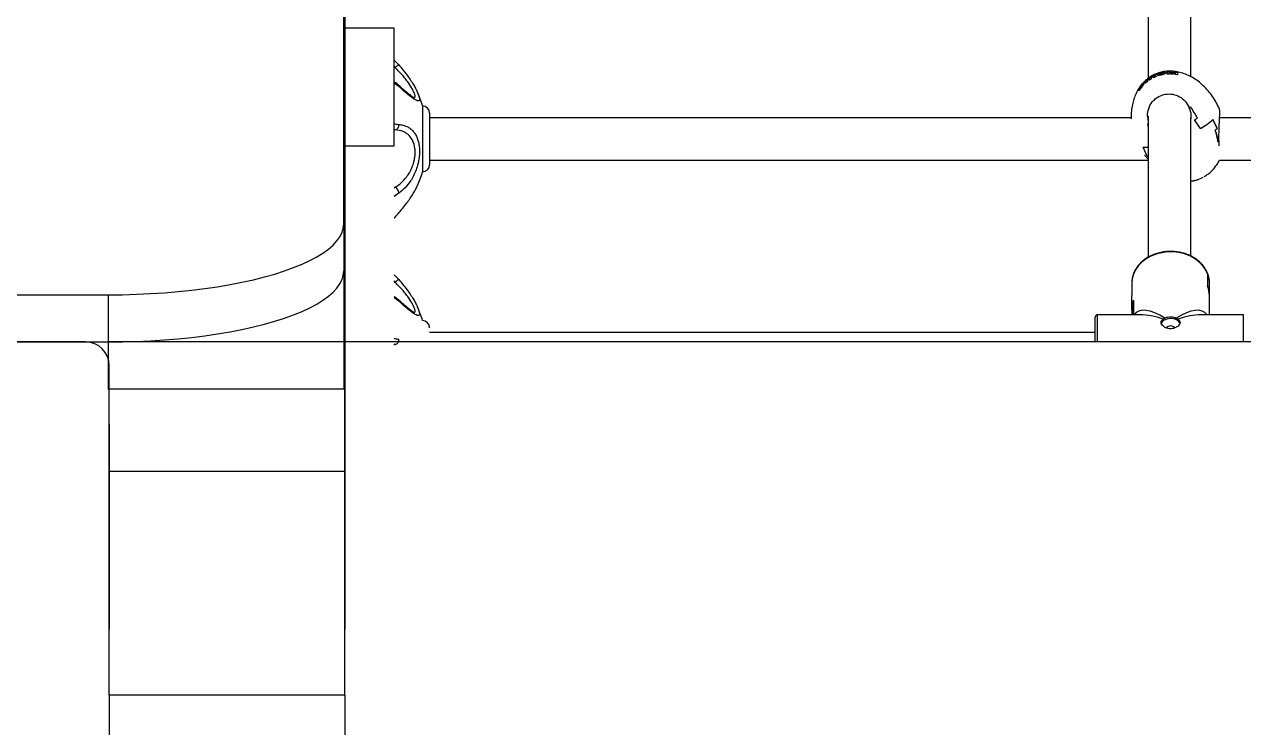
# Model space of a CAD drawing. Header units: millimetres. Extents: x -3041 to 2447, y -2670 to 2376.
# Drawn here: x 11 to 529, y 158 to 457 of the extents above; entities that cross this region are included whole.
import ezdxf

# ---------------------------------------------------------------- set-up
doc = ezdxf.new("R2010")
doc.units = ezdxf.units.MM
doc.layers.add('DIKOM_ОБЪЕКТ', color=7, linetype='Continuous')

msp = doc.modelspace()

# ---------------------------------------------------------------- linework, layer by layer
at = {"layer": 'DIKOM_ОБЪЕКТ'}
for p, q in [((147.04, 372.1), (147.04, 823.16)), ((147.5, 768.16), (147.5, 317.1)), ((147.5, 768.16), (147.5, 317.1)), ((147.5, 172), (147.5, 647.33)), ((147.5, 172), (147.5, 647.33)), ((147.5, 172), (147.5, 647.33)), ((488.5, 509.09), (488.5, 433.94)), ((506.5, 434.63), (506.5, 508.28)), ((168.5, 455.29), (147.5, 455.29)), ((168.5, 405.29), (168.5, 455.29)), ((170.42, 439.66), (170.14, 439.98)), ((168.93, 438.49), (168.5, 439.04)), ((168.5, 438.49), (168.93, 438.49)), ((170.43, 439.65), (170.43, 439.67)), ((489.79, 434.45), (490.59, 435.09)), ((490.63, 435), (489.82, 434.36)), ((490.63, 435), (490.59, 435.09)), ((490.88, 434.97), (490.91, 434.88)), ((490.89, 435.26), (491.85, 435.67)), ((490.93, 435.17), (490.89, 435.26)), ((490.94, 434.86), (490.9, 434.95)), ((491.89, 435.67), (490.94, 435.05)), ((491.88, 434.69), (491.03, 434.33)), ((491.86, 435.65), (491.85, 435.67)), ((491.98, 434.76), (491.96, 434.79)), ((492.38, 435.55), (492.32, 435.32)), ((492.38, 435.55), (492.34, 435.64)), ((493.33, 436.06), (493.29, 436.15)), ((493.29, 435.68), (493.33, 435.59)), ((493.3, 435.66), (493.31, 435.87)), ((493.43, 435.58), (493.3, 435.66)), ((493.34, 435.57), (493.3, 435.66)), ((493.34, 435.57), (493.47, 435.49)), ((493.47, 435.49), (493.43, 435.58)), ((494.09, 435.54), (494.05, 435.63)), ((494.7, 435.98), (494.58, 435.84)), ((494.62, 435.75), (494.58, 435.84)), ((494.62, 435.75), (494.73, 435.89)), ((494.71, 436.16), (494.7, 435.98)), ((494.73, 435.89), (494.7, 435.98)), ((494.75, 436.09), (494.71, 436.18)), ((494.75, 436.07), (494.71, 436.16)), ((494.76, 436.39), (494.72, 436.48)), ((494.73, 435.89), (494.75, 436.07)), ((494.75, 436.07), (494.74, 436.08)), ((496.46, 435.78), (496.47, 436.67)), ((496.47, 435.77), (496.46, 435.78)), ((496.51, 436.58), (496.47, 436.67)), ((496.51, 436.58), (496.5, 435.69)), ((497.2, 435.74), (496.68, 435.72)), ((496.69, 436.72), (497.8, 436.74)), ((496.73, 436.62), (496.69, 436.72)), ((497.84, 436.64), (496.73, 436.62)), ((497.39, 436.53), (497.4, 435.82)), ((498.1, 435.81), (497.44, 436.53)), ((497.84, 436.64), (497.8, 436.74)), ((498.06, 436.7), (498.52, 436.26)), ((498.1, 436.6), (498.06, 436.7)), ((498.56, 436.16), (498.1, 436.6)), ((498.83, 435.7), (498.38, 435.72)), ((498.56, 436.16), (498.52, 436.26)), ((498.63, 436.25), (499.18, 436.63)), ((498.67, 436.15), (498.63, 436.25)), ((499.22, 436.53), (498.67, 436.15)), ((499.76, 436.39), (499.1, 435.75)), ((499.22, 436.53), (499.18, 436.63)), ((499.47, 436.64), (500.65, 436.47)), ((499.51, 436.54), (499.47, 436.64)), ((500.7, 436.36), (499.51, 436.54)), ((499.83, 435.67), (499.81, 436.38)), ((499.86, 436.28), (499.81, 436.38)), ((499.86, 436.28), (499.87, 435.57)), ((500.63, 435.47), (500.07, 435.56)), ((500.7, 436.36), (500.65, 436.47)), ((500.87, 436.39), (500.86, 435.51)), ((170.43, 430.46), (168.5, 431.86)), ((484.48, 428.69), (484.5, 429.58)), ((484.55, 429.47), (484.5, 429.58)), ((484.51, 429.59), (484.57, 429.7)), ((484.55, 429.48), (484.51, 429.59)), ((484.62, 429.59), (484.55, 429.48)), ((484.57, 429.7), (484.65, 429.81)), ((484.62, 429.59), (484.57, 429.7)), ((484.69, 429.71), (484.62, 429.59)), ((484.65, 429.81), (484.71, 429.9)), ((484.69, 429.71), (484.65, 429.81)), ((485.59, 430.11), (484.69, 428.9)), ((484.75, 429.79), (484.69, 429.71)), ((484.71, 429.9), (485.61, 431.11)), ((484.75, 429.79), (484.71, 429.9)), ((485.2, 430.39), (484.75, 429.79)), ((485.19, 430.01), (485.2, 430.44)), ((485.19, 430.01), (485.24, 429.9)), ((485.24, 429.91), (485.19, 430.01)), ((485.63, 430.49), (485.37, 430.16)), ((485.41, 430.06), (485.37, 430.16)), ((485.38, 430.71), (485.5, 430.86)), ((485.41, 430.06), (485.67, 430.39)), ((485.69, 430.23), (485.59, 430.11)), ((485.61, 431.11), (486.1, 431.67)), ((485.65, 431), (485.61, 431.11)), ((485.67, 430.39), (485.63, 430.49)), ((486.06, 430.69), (485.69, 430.23)), ((485.78, 431.17), (485.85, 431.22)), ((485.87, 430.7), (485.83, 430.8)), ((486.15, 431.57), (485.84, 431.22)), ((485.95, 430.86), (485.9, 430.96)), ((485.97, 431.12), (485.93, 431.21)), ((486.1, 431.67), (486.21, 431.78)), ((486.15, 431.57), (486.1, 431.67)), ((486.25, 431.68), (486.15, 431.57)), ((486.21, 431.78), (486.57, 432.08)), ((486.25, 431.68), (486.21, 431.78)), ((486.61, 431.98), (486.25, 431.68)), ((486.57, 432.08), (486.7, 432.12)), ((486.61, 431.98), (486.57, 432.08)), ((486.74, 432.03), (486.61, 431.98)), ((486.75, 431.91), (486.66, 431.64)), ((486.71, 432.05), (486.75, 431.91)), ((487.25, 431.93), (487.27, 432.81)), ((487.26, 431.91), (487.25, 431.93)), ((487.31, 432.72), (487.27, 432.81)), ((487.31, 432.72), (487.3, 431.83)), ((487.97, 432.44), (487.42, 431.99)), ((487.43, 432.99), (487.98, 433.44)), ((487.47, 432.89), (487.43, 432.99)), ((488.02, 433.35), (487.47, 432.89)), ((488.02, 433.35), (487.98, 433.44)), ((488.13, 433.53), (488.12, 432.65)), ((488.77, 433.12), (488.78, 434.01)), ((488.78, 433.11), (488.77, 433.12)), ((488.82, 433.92), (488.78, 434.01)), ((489.53, 433.53), (488.94, 433.16)), ((488.96, 434.16), (489.54, 434.53)), ((489, 434.07), (488.96, 434.16)), ((489.58, 434.44), (489, 434.07)), ((489.58, 434.44), (489.54, 434.53)), ((489.7, 434.6), (489.67, 434.4)), ((489.67, 434.39), (489.71, 434.3)), ((489.68, 433.88), (489.69, 433.71)), ((489.82, 434.36), (489.79, 434.45)), ((490.04, 434.3), (489.79, 434.06)), ((490.76, 434.27), (490.24, 434.4)), ((484.49, 428.68), (484.48, 428.69)), ((484.55, 429.47), (484.53, 428.71)), ((484.64, 428.83), (484.55, 428.72)), ((484.69, 428.9), (484.64, 428.83)), ((180.5, 422.21), (180.5, 394.21)), ((183.5, 419.21), (183.5, 397.21)), ((481.27, 417.21), (183.5, 417.21)), ((488.11, 414.59), (488.5, 412.84)), ((488.11, 414.59), (488.5, 412.84)), ((488.5, 417.93), (488.5, 358)), ((506.5, 358.47), (506.5, 417.13)), ((510.6, 412.61), (508.19, 416.29)), ((510.6, 412.61), (508.19, 416.29)), ((517.71, 412.68), (515.91, 416.4)), ((515.91, 416.4), (517.71, 412.68)), ((811.5, 417.21), (518.77, 417.21)), ((168.93, 412.08), (168.5, 412.17)), ((168.5, 412.08), (168.93, 412.08)), ((147.5, 405.29), (147.5, 199.88)), ((147.5, 405.29), (147.5, 199.88)), ((147.5, 405.29), (168.5, 405.29)), ((147.5, 405.29), (147.5, 199.88)), ((487.99, 400.93), (486.35, 404.71)), ((487.99, 400.93), (486.35, 404.71)), ((183.5, 399.21), (488.5, 399.21)), ((486.93, 401.33), (488.5, 399.62)), ((518.72, 399.21), (811.5, 399.21)), ((168.5, 387.67), (168.93, 387.67)), ((168.5, 387.29), (168.93, 387.67)), ((170.43, 385.16), (168.5, 383.7)), ((147.04, 372.1), (147.04, 352.07)), ((147.04, 352.07), (147.04, 322)), ((168.93, 347.34), (168.5, 347.89)), ((168.5, 347.34), (168.93, 347.34)), ((170.42, 348.51), (170.14, 348.83)), ((170.43, 348.5), (170.43, 348.52)), ((481.47, 346.95), (481.47, 341.68)), ((513.69, 350.98), (513.69, 345.65)), ((513.72, 345.63), (513.72, 350.9)), ((514.47, 341.68), (514.47, 346.95)), ((-652.96, 342.03), (47.04, 342.03)), ((47.04, 342.03), (47.04, 322)), ((481.47, 335.7), (481.47, 341.68)), ((481.47, 335.56), (481.47, 341.62)), ((513.72, 345.63), (513.7, 345.63)), ((514.47, 335.7), (514.47, 341.68)), ((514.47, 341.68), (514.47, 341.68)), ((514.47, 335.56), (514.47, 341.62)), ((170.43, 339.3), (168.5, 340.7)), ((482.16, 339.38), (482.16, 333.76)), ((482.24, 339.38), (482.16, 339.38)), ((482.24, 333.81), (482.24, 339.73)), ((465.97, 322), (465.97, 332.56)), ((485.24, 333.56), (466.97, 333.56)), ((466.97, 322), (466.97, 333.56)), ((481.47, 335.7), (481.47, 335.7)), ((481.47, 335.56), (481.47, 333.56)), ((482.09, 333.56), (482.16, 333.76)), ((482.24, 333.81), (482.14, 333.56)), ((482.22, 333.76), (482.16, 333.76)), ((484.47, 333.76), (484.47, 333.56)), ((495.53, 332.09), (494.79, 331.65)), ((501.14, 331.65), (500.4, 332.09)), ((528.97, 333.56), (510.69, 333.56)), ((514.47, 333.56), (514.47, 335.56)), ((528.97, 322), (528.97, 333.56)), ((465.97, 326.06), (183.5, 326.06)), ((-652.96, 322), (47.04, 322)), ((37.5, 322), (-642.5, 322)), ((147.04, 322), (47.04, 322)), ((47.04, 322), (47.04, 301.97)), ((147.04, 322), (147.04, 301.97)), ((837.5, 322), (147.5, 322)), ((168.93, 320.93), (168.5, 321.02)), ((168.5, 320.93), (168.93, 320.93)), ((147.5, 317.1), (147.5, 297.07)), ((147.5, 317.1), (147.5, 297.07)), ((47.5, 287.03), (47.5, 312)), ((147.04, 301.97), (47.04, 301.97)), ((47.5, 287.03), (47.5, 199.88)), ((47.5, 172), (47.5, 287.03)), ((47.5, 287.03), (47.5, 267)), ((47.5, 287.03), (47.5, 199.88)), ((47.5, 172), (47.5, 287.03)), ((47.5, 287.03), (47.5, 267)), ((147.5, 267), (47.5, 267)), ((147.5, 267), (47.5, 267)), ((147.5, 267), (47.5, 267)), ((47.5, 172), (47.5, 32)), ((147.5, 172), (47.5, 172)), ((47.5, 172), (47.5, -303.33)), ((147.5, 172), (47.5, 172)), ((147.5, 172), (47.5, 172)), ((147.5, 172), (147.5, 27.94)), ((147.5, 172), (147.5, -303.33))]:
    msp.add_line(p, q, dxfattribs=at)
at = {"layer": 'DIKOM_ОБЪЕКТ', "flags": 128}
for points in [[(47.04, 342.03), (53.08, 342.08), (59.1, 342.25), (65.07, 342.52), (70.98, 342.9), (76.79, 343.39), (82.5, 343.98), (88.09, 344.68), (93.52, 345.47), (98.78, 346.36), (103.85, 347.35), (108.72, 348.43), (113.36, 349.59), (117.75, 350.84), (121.9, 352.16), (125.76, 353.55), (129.34, 355.02), (132.62, 356.54), (135.59, 358.12), (138.23, 359.76), (140.55, 361.44), (142.52, 363.15), (144.14, 364.9), (145.41, 366.68), (146.31, 368.47), (146.86, 370.28), (147.04, 372.1)], [(513.69, 350.98), (512.77, 352.82), (511.52, 354.53), (509.97, 356.07), (508.16, 357.41), (506.11, 358.51), (503.89, 359.36), (501.53, 359.93), (499.1, 360.22), (496.63, 360.21), (494.2, 359.9), (491.86, 359.3), (489.64, 358.43), (487.62, 357.31), (485.82, 355.95), (484.29, 354.4), (483.07, 352.67), (482.18, 350.82), (481.64, 348.89), (481.47, 346.95)], [(47.04, 322), (53.08, 322.05), (59.1, 322.22), (65.07, 322.49), (70.98, 322.87), (76.79, 323.36), (82.5, 323.95), (88.09, 324.65), (93.52, 325.44), (98.78, 326.34), (103.85, 327.32), (108.72, 328.4), (113.36, 329.56), (117.75, 330.81), (121.9, 332.13), (125.76, 333.53), (129.34, 334.99), (132.62, 336.51), (135.59, 338.1), (138.23, 339.73), (140.55, 341.41), (142.52, 343.12), (144.14, 344.87), (145.41, 346.65), (146.31, 348.45), (146.86, 350.25), (147.04, 352.07)], [(501.92, 329.91), (501.79, 330.25), (501.27, 330.89), (500.46, 331.4), (499.43, 331.76), (498.26, 331.91), (497.08, 331.86), (495.97, 331.6), (495.03, 331.16), (494.36, 330.58), (494.01, 329.9), (494, 329.87)]]:
    msp.add_lwpolyline(points, dxfattribs=at)
at = {"layer": 'DIKOM_ОБЪЕКТ'}
for centre, radius, start, end in [((174.62, 432.8), 8.05, 121.3829, 135.0111), ((169.78, 430.58), 0.655, 349.2409, 43.9097), ((134.26, 408.21), 48.32, 16.8432, 24.1833), ((180.5, 419.21), 3, 0, 90), ((481.77, 461.89), 47.05, 300.7789, 301.7172), ((168.48, 414.01), 1.98, 283.2492, 9.4323), ((482.94, 444.54), 30.39, 279.7799, 280.5331), ((482.83, 459.79), 50.35, 300.235, 301.9231), ((492.67, 443.36), 35.6, 300.2513, 310.7688), ((503.39, 428.05), 21.01, 309.955, 312.9692), ((487.52, 417.89), 13.23, 264.921, 274.2474), ((505.23, 422.14), 19.86, 310.3057, 311.9844), ((489.16, 409.11), 8.26, 261.9027, 265.4435), ((134.26, 408.21), 48.32, 335.8277, 343.1568), ((180.5, 397.21), 3, 270, 0), ((504.64, 405.46), 15.3, 289.1037, 297.7129), ((167.48, 385.1), 2.95, 1.16, 60.5084), ((174.62, 341.65), 8.05, 121.3769, 135.0114), ((503.53, 346.93), 10.94, 0.086, 21.2633), ((503.5, 341.6), 10.96, 0.109, 21.6844), ((503.51, 341.66), 10.95, 0.1047, 21.2452), ((169.78, 339.42), 0.656, 349.2497, 43.8944), ((134.26, 317.06), 48.32, 16.8432, 24.1833), ((492.43, 335.68), 10.96, 158.3164, 179.8908), ((492.4, 335.54), 10.94, 159.4126, 179.9061), ((466.97, 332.56), 1, 90, 180), ((180.5, 328.06), 3, 0, 90), ((497.97, 326.44), 2.36, 40.2867, 140.2356), ((37.5, 312), 10, 0, 90), ((168.48, 322.86), 1.98, 283.2462, 9.4354)]:
    msp.add_arc(centre, radius, start, end, dxfattribs=at)
for major_axis, ratio, start_param, end_param in [((-14.78, 17.31), 0.423512, 5.320909, 6.395372), ((14.78, 17.31), 0.423512, 6.170999, 7.245462), ((20.54, -13.25), 0.478371, 2.01828, 2.503567), ((20.54, 13.25), 0.478371, 0.638026, 1.123313)]:
    msp.add_ellipse((497.97, 317.06), major_axis=major_axis, ratio=ratio, start_param=start_param, end_param=end_param, dxfattribs=at)
for points, knots in [([(170.14, 439.98), (169.97, 440.17), (169.45, 440.77), (168.88, 441.31), (168.5, 441.68)], [0, 0, 0, 0, 0.319291, 1, 1, 1, 1]), ([(176.73, 425.79), (176.85, 425.76), (177.06, 425.7), (177.24, 425.89), (177.39, 426.22), (177.25, 427.15), (176.5, 428.89), (175.1, 431.17), (173.58, 433.24), (171.71, 435.59), (170.05, 437.32), (168.93, 438.49)], [0, 0, 0, 0, 0.046135, 0.0852, 0.170248, 0.258504, 0.419547, 0.590438, 0.688624, 0.788783, 1, 1, 1, 1]), ([(170.43, 439.65), (171.02, 438.96), (172.21, 437.57), (173.82, 435.46), (175.28, 433.39), (176.49, 431.48), (177.49, 429.74), (178.25, 428.24), (178.78, 426.95), (179.06, 426.15), (179.1, 425.87), (179.1, 425.85)], [0, 0, 0, 0, 0.136986, 0.27585, 0.406161, 0.538944, 0.65346, 0.770441, 0.879797, 0.991986, 1, 1, 1, 1]), ([(518.88, 420.31), (518.82, 420.48), (518.41, 421.62), (517.38, 423.62), (515.79, 426.26), (513.94, 428.68), (511.89, 430.83), (509.69, 432.7), (507.38, 434.24), (504.99, 435.45), (502.55, 436.33), (500.19, 436.84), (497.94, 437.02), (496.04, 436.92), (494.41, 436.66), (492.97, 436.28), (491.32, 435.67), (489.88, 434.91), (488.49, 433.98), (487.29, 432.98), (486.3, 432.03), (485.82, 431.39), (485.73, 431.27)], [0, 0, 0, 0, 0.012577, 0.086289, 0.159685, 0.231953, 0.302504, 0.370875, 0.436767, 0.50008, 0.56095, 0.619848, 0.67109, 0.720224, 0.754873, 0.787612, 0.825443, 0.878992, 0.90281, 0.94387, 0.989355, 1, 1, 1, 1]), ([(490.59, 435.09), (490.63, 435.11), (490.7, 435.16), (490.81, 435.22), (490.88, 435.25), (490.89, 435.26)], [0, 0, 0, 0, 0.427529, 0.855262, 1, 1, 1, 1]), ([(490.93, 435.17), (490.88, 435.15), (490.79, 435.1), (490.69, 435.04), (490.64, 435.01), (490.63, 435)], [0, 0, 0, 0, 0.428286, 0.85653, 1, 1, 1, 1]), ([(490.94, 435.05), (490.92, 435.04), (490.89, 435.01), (490.87, 434.98), (490.88, 434.96), (490.9, 434.95), (490.9, 434.95)], [0, 0, 0, 0, 0.273415, 0.546769, 0.820517, 1, 1, 1, 1]), ([(490.9, 434.95), (491.07, 434.94), (491.41, 434.93), (491.78, 434.84), (491.96, 434.79)], [0, 0, 0, 0, 0.498632, 1, 1, 1, 1]), ([(490.94, 434.86), (490.93, 434.87), (490.92, 434.87), (490.92, 434.88), (490.92, 434.88)], [0, 0, 0, 0, 0.87137, 1, 1, 1, 1]), ([(491.93, 434.72), (491.77, 434.76), (491.43, 434.84), (491.11, 434.86), (490.94, 434.86)], [0, 0, 0, 0, 0.46318, 1, 1, 1, 1]), ([(491.85, 435.67), (491.85, 435.68), (491.87, 435.68), (491.89, 435.69), (491.91, 435.69), (491.92, 435.69), (491.92, 435.69), (491.91, 435.68), (491.9, 435.67), (491.89, 435.67)], [0, 0, 0, 0, 0.147027, 0.294151, 0.441505, 0.590152, 0.739567, 0.889781, 1, 1, 1, 1]), ([(491.96, 434.79), (491.97, 434.79), (491.98, 434.78), (491.98, 434.77), (491.97, 434.75), (491.94, 434.72), (491.91, 434.71), (491.89, 434.7), (491.88, 434.69)], [0, 0, 0, 0, 0.173568, 0.347677, 0.521364, 0.694396, 0.867289, 1, 1, 1, 1]), ([(492.33, 435.26), (492.29, 435.35), (492.23, 435.47), (492.32, 435.61), (492.34, 435.64)], [0, 0, 0, 0, 0.776324, 1, 1, 1, 1]), ([(493.17, 435.16), (493.04, 435.15), (492.77, 435.12), (492.47, 435.16), (492.37, 435.22), (492.33, 435.26)], [0, 0, 0, 0, 0.33699, 0.674119, 1, 1, 1, 1]), ([(492.34, 435.64), (492.4, 435.7), (492.52, 435.82), (492.87, 436), (493.16, 436.1), (493.29, 436.15)], [0, 0, 0, 0, 0.356957, 0.695217, 1, 1, 1, 1]), ([(493.33, 436.06), (493.18, 436), (492.88, 435.89), (492.54, 435.71), (492.43, 435.61), (492.38, 435.55)], [0, 0, 0, 0, 0.343456, 0.686945, 1, 1, 1, 1]), ([(494.72, 435.5), (494.47, 435.43), (493.95, 435.29), (493.44, 435.21), (493.17, 435.16)], [0, 0, 0, 0, 0.468588, 1, 1, 1, 1]), ([(493.29, 436.15), (493.6, 436.24), (494.08, 436.38), (494.55, 436.46), (494.72, 436.48)], [0, 0, 0, 0, 0.646359, 1, 1, 1, 1]), ([(493.31, 435.87), (493.33, 435.9), (493.37, 435.94), (493.45, 436), (493.48, 436.01)], [0, 0, 0, 0, 0.667161, 1, 1, 1, 1]), ([(494.76, 436.39), (494.45, 436.34), (493.96, 436.26), (493.49, 436.11), (493.33, 436.06)], [0, 0, 0, 0, 0.651541, 1, 1, 1, 1]), ([(494.05, 435.63), (493.97, 435.62), (493.82, 435.58), (493.6, 435.56), (493.48, 435.57), (493.43, 435.58), (493.43, 435.58)], [0, 0, 0, 0, 0.320658, 0.641349, 0.960974, 1, 1, 1, 1]), ([(493.47, 435.49), (493.52, 435.49), (493.61, 435.47), (493.82, 435.49), (493.99, 435.52), (494.07, 435.54), (494.09, 435.54)], [0, 0, 0, 0, 0.316727, 0.633153, 0.952325, 1, 1, 1, 1]), ([(493.48, 436.01), (493.54, 436.04), (493.62, 436.08), (493.72, 436.11), (493.75, 436.13)], [0, 0, 0, 0, 0.698965, 1, 1, 1, 1]), ([(493.75, 436.13), (493.83, 436.15), (493.97, 436.19), (494.1, 436.22), (494.16, 436.23)], [0, 0, 0, 0, 0.581714, 1, 1, 1, 1]), ([(494.58, 435.84), (494.53, 435.81), (494.44, 435.76), (494.25, 435.68), (494.11, 435.65), (494.05, 435.63)], [0, 0, 0, 0, 0.348117, 0.696241, 1, 1, 1, 1]), ([(494.09, 435.54), (494.16, 435.56), (494.31, 435.6), (494.5, 435.68), (494.58, 435.73), (494.62, 435.75)], [0, 0, 0, 0, 0.353549, 0.707104, 1, 1, 1, 1]), ([(494.16, 436.23), (494.25, 436.24), (494.39, 436.26), (494.5, 436.26), (494.54, 436.25)], [0, 0, 0, 0, 0.662354, 1, 1, 1, 1]), ([(494.54, 436.25), (494.59, 436.24), (494.68, 436.23), (494.7, 436.18), (494.71, 436.16)], [0, 0, 0, 0, 0.549007, 1, 1, 1, 1]), ([(494.72, 436.48), (494.88, 436.5), (495.2, 436.53), (495.56, 436.51), (495.69, 436.45), (495.75, 436.42)], [0, 0, 0, 0, 0.338082, 0.676357, 1, 1, 1, 1]), ([(495.72, 436), (495.64, 435.93), (495.47, 435.8), (495.1, 435.62), (494.82, 435.53), (494.72, 435.5)], [0, 0, 0, 0, 0.378613, 0.757097, 1, 1, 1, 1]), ([(495.79, 436.33), (495.73, 436.36), (495.6, 436.42), (495.23, 436.44), (494.92, 436.41), (494.76, 436.39)], [0, 0, 0, 0, 0.330534, 0.660927, 1, 1, 1, 1]), ([(495.75, 436.42), (495.79, 436.33), (495.85, 436.21), (495.75, 436.04), (495.72, 436)], [0, 0, 0, 0, 0.724298, 1, 1, 1, 1]), ([(496.68, 435.72), (496.65, 435.72), (496.6, 435.72), (496.54, 435.73), (496.49, 435.74), (496.46, 435.76), (496.46, 435.78), (496.46, 435.78)], [0, 0, 0, 0, 0.228317, 0.456666, 0.683597, 0.900278, 1, 1, 1, 1]), ([(496.47, 436.67), (496.47, 436.67), (496.48, 436.68), (496.51, 436.69), (496.56, 436.7), (496.62, 436.71), (496.67, 436.72), (496.69, 436.72)], [0, 0, 0, 0, 0.191001, 0.381495, 0.580265, 0.790748, 1, 1, 1, 1]), ([(496.73, 436.62), (496.71, 436.62), (496.66, 436.62), (496.6, 436.61), (496.54, 436.6), (496.52, 436.59), (496.51, 436.58), (496.51, 436.58)], [0, 0, 0, 0, 0.217682, 0.435178, 0.653295, 0.863179, 1, 1, 1, 1]), ([(497.4, 435.82), (497.4, 435.81), (497.4, 435.8), (497.38, 435.77), (497.34, 435.76), (497.28, 435.74), (497.23, 435.74), (497.2, 435.74), (497.2, 435.74)], [0, 0, 0, 0, 0.181955, 0.363791, 0.545722, 0.735448, 0.937602, 1, 1, 1, 1]), ([(497.44, 436.53), (497.44, 436.53), (497.44, 436.53), (497.43, 436.53), (497.42, 436.53), (497.41, 436.53), (497.4, 436.53), (497.39, 436.53), (497.39, 436.53), (497.39, 436.53), (497.39, 436.53)], [0, 0, 0, 0, 0.124688, 0.248022, 0.379093, 0.519233, 0.665627, 0.810399, 0.94882, 1, 1, 1, 1]), ([(497.8, 436.74), (497.83, 436.74), (497.9, 436.74), (497.99, 436.73), (498.04, 436.71), (498.06, 436.7), (498.06, 436.7)], [0, 0, 0, 0, 0.284968, 0.570509, 0.836625, 1, 1, 1, 1]), ([(498.1, 436.6), (498.09, 436.61), (498.08, 436.62), (498.01, 436.63), (497.94, 436.64), (497.87, 436.64), (497.84, 436.64)], [0, 0, 0, 0, 0.237873, 0.475571, 0.722081, 1, 1, 1, 1]), ([(498.38, 435.72), (498.35, 435.73), (498.28, 435.73), (498.18, 435.75), (498.12, 435.78), (498.11, 435.8), (498.1, 435.81)], [0, 0, 0, 0, 0.28378, 0.568052, 0.844139, 1, 1, 1, 1]), ([(498.52, 436.26), (498.52, 436.26), (498.52, 436.25), (498.54, 436.25), (498.55, 436.25), (498.57, 436.24), (498.6, 436.24), (498.61, 436.25), (498.62, 436.25), (498.63, 436.25), (498.63, 436.25)], [0, 0, 0, 0, 0.120117, 0.2408, 0.369327, 0.510936, 0.66075, 0.809852, 0.947868, 1, 1, 1, 1]), ([(498.67, 436.15), (498.67, 436.15), (498.66, 436.15), (498.65, 436.15), (498.63, 436.15), (498.61, 436.15), (498.59, 436.15), (498.57, 436.15), (498.56, 436.16), (498.56, 436.16), (498.56, 436.16)], [0, 0, 0, 0, 0.120375, 0.240355, 0.368822, 0.51029, 0.659985, 0.809664, 0.948206, 1, 1, 1, 1]), ([(499.1, 435.75), (499.09, 435.74), (499.08, 435.72), (499.02, 435.7), (498.95, 435.69), (498.88, 435.69), (498.84, 435.7), (498.83, 435.7)], [0, 0, 0, 0, 0.216783, 0.433052, 0.66032, 0.912349, 1, 1, 1, 1]), ([(499.18, 436.63), (499.19, 436.64), (499.23, 436.65), (499.32, 436.65), (499.4, 436.65), (499.46, 436.64), (499.47, 436.64)], [0, 0, 0, 0, 0.289821, 0.578469, 0.898505, 1, 1, 1, 1]), ([(499.51, 436.54), (499.46, 436.54), (499.37, 436.55), (499.27, 436.55), (499.23, 436.54), (499.22, 436.53)], [0, 0, 0, 0, 0.403414, 0.754101, 1, 1, 1, 1]), ([(499.81, 436.38), (499.81, 436.38), (499.81, 436.39), (499.8, 436.39), (499.8, 436.39), (499.79, 436.39), (499.78, 436.39), (499.76, 436.39), (499.76, 436.39), (499.76, 436.39), (499.76, 436.39)], [0, 0, 0, 0, 0.113064, 0.227093, 0.348595, 0.486515, 0.640314, 0.805715, 0.964747, 1, 1, 1, 1]), ([(500.07, 435.56), (500.03, 435.57), (499.96, 435.58), (499.89, 435.62), (499.84, 435.65), (499.83, 435.66), (499.83, 435.67)], [0, 0, 0, 0, 0.321077, 0.609201, 0.826782, 1, 1, 1, 1]), ([(500.86, 435.51), (500.86, 435.5), (500.86, 435.49), (500.83, 435.47), (500.79, 435.46), (500.73, 435.46), (500.67, 435.47), (500.64, 435.47), (500.63, 435.47)], [0, 0, 0, 0, 0.169113, 0.338451, 0.511766, 0.706685, 0.933965, 1, 1, 1, 1]), ([(500.65, 436.47), (500.69, 436.46), (500.75, 436.45), (500.82, 436.43), (500.86, 436.41), (500.87, 436.4), (500.87, 436.39), (500.87, 436.39)], [0, 0, 0, 0, 0.322199, 0.547417, 0.773937, 0.968682, 1, 1, 1, 1]), ([(500.87, 436.32), (500.86, 436.32), (500.83, 436.33), (500.77, 436.35), (500.72, 436.36), (500.7, 436.36)], [0, 0, 0, 0, 0.2492, 0.594755, 1, 1, 1, 1]), ([(170.25, 431.03), (169.76, 431.46), (169.19, 431.96), (168.58, 432.32), (168.5, 432.37)], [0, 0, 0, 0, 0.873028, 1, 1, 1, 1]), ([(176.95, 425.68), (176.96, 425.68), (176.99, 425.67), (176.79, 425.74), (176.39, 425.97), (175.74, 426.41), (174.88, 427.06), (173.78, 427.96), (172.46, 429.09), (171.27, 430.14), (170.48, 430.83), (170.24, 431.04)], [0, 0, 0, 0, 0.023935, 0.108739, 0.209427, 0.323447, 0.455006, 0.599459, 0.756441, 0.925623, 1, 1, 1, 1]), ([(179.1, 425.85), (179.15, 425.57), (179.25, 424.98), (179.08, 424.47), (178.6, 424.29), (177.8, 424.55), (176.72, 425.2), (175.21, 426.32), (173.15, 428.05), (171.35, 429.64), (170.43, 430.46)], [0, 0, 0, 0, 0.091223, 0.192443, 0.30498, 0.422037, 0.534418, 0.649925, 0.82157, 1, 1, 1, 1]), ([(485.54, 431.02), (485.26, 430.67), (484.5, 429.72), (483.51, 427.96), (482.55, 425.75), (481.83, 423.32), (481.38, 420.71), (481.19, 418.48), (481.26, 417.14), (481.29, 416.72)], [0, 0, 0, 0, 0.089145, 0.238073, 0.395697, 0.561617, 0.735619, 0.917352, 1, 1, 1, 1]), ([(484.5, 429.58), (484.5, 429.58), (484.5, 429.58), (484.51, 429.59), (484.51, 429.59)], [0, 0, 0, 0, 0.537379, 1, 1, 1, 1]), ([(485.37, 430.16), (485.34, 430.13), (485.3, 430.07), (485.24, 430.02), (485.21, 430), (485.2, 430), (485.19, 430.01), (485.19, 430.01)], [0, 0, 0, 0, 0.309804, 0.578889, 0.779647, 0.960986, 1, 1, 1, 1]), ([(485.2, 430.44), (485.2, 430.45), (485.21, 430.48), (485.24, 430.53), (485.29, 430.59), (485.33, 430.65), (485.36, 430.69), (485.38, 430.71)], [0, 0, 0, 0, 0.193632, 0.386716, 0.591921, 0.825519, 1, 1, 1, 1]), ([(485.24, 429.91), (485.24, 429.9), (485.25, 429.9), (485.28, 429.91), (485.32, 429.94), (485.36, 429.99), (485.39, 430.04), (485.41, 430.06)], [0, 0, 0, 0, 0.184767, 0.369301, 0.565616, 0.789037, 1, 1, 1, 1]), ([(485.5, 430.86), (485.57, 430.94), (485.67, 431.06), (485.76, 431.14), (485.78, 431.17)], [0, 0, 0, 0, 0.709341, 1, 1, 1, 1]), ([(485.83, 430.8), (485.79, 430.73), (485.73, 430.63), (485.66, 430.53), (485.63, 430.49)], [0, 0, 0, 0, 0.617436, 1, 1, 1, 1]), ([(485.67, 430.39), (485.72, 430.46), (485.79, 430.56), (485.85, 430.66), (485.87, 430.7)], [0, 0, 0, 0, 0.641334, 1, 1, 1, 1]), ([(485.9, 430.96), (485.89, 430.93), (485.88, 430.88), (485.84, 430.82), (485.83, 430.8)], [0, 0, 0, 0, 0.688544, 1, 1, 1, 1]), ([(485.85, 431.22), (485.87, 431.23), (485.9, 431.25), (485.91, 431.24), (485.91, 431.23)], [0, 0, 0, 0, 0.786097, 1, 1, 1, 1]), ([(485.87, 430.7), (485.9, 430.74), (485.93, 430.8), (485.94, 430.85), (485.95, 430.86)], [0, 0, 0, 0, 0.68812, 1, 1, 1, 1]), ([(485.91, 431.23), (485.93, 431.18), (485.94, 431.12), (485.91, 430.98), (485.9, 430.96)], [0, 0, 0, 0, 0.827929, 1, 1, 1, 1]), ([(485.95, 430.86), (485.97, 430.96), (485.99, 431.08), (485.96, 431.13), (485.96, 431.13)], [0, 0, 0, 0, 0.825833, 1, 1, 1, 1]), ([(486.66, 431.64), (486.59, 431.51), (486.46, 431.26), (486.22, 430.91), (486.08, 430.73), (486.06, 430.69)], [0, 0, 0, 0, 0.445487, 0.889333, 1, 1, 1, 1]), ([(487.42, 431.99), (487.4, 431.97), (487.37, 431.94), (487.32, 431.91), (487.28, 431.9), (487.26, 431.91), (487.26, 431.92), (487.25, 431.93)], [0, 0, 0, 0, 0.22049, 0.441034, 0.651238, 0.848126, 1, 1, 1, 1]), ([(487.27, 432.81), (487.27, 432.82), (487.28, 432.83), (487.31, 432.87), (487.35, 432.91), (487.39, 432.95), (487.42, 432.98), (487.43, 432.99)], [0, 0, 0, 0, 0.210769, 0.421476, 0.633278, 0.854391, 1, 1, 1, 1]), ([(487.47, 432.89), (487.46, 432.88), (487.42, 432.84), (487.37, 432.79), (487.33, 432.75), (487.31, 432.73), (487.31, 432.72), (487.31, 432.72)], [0, 0, 0, 0, 0.240711, 0.482141, 0.711094, 0.926168, 1, 1, 1, 1]), ([(488.12, 432.65), (488.12, 432.64), (488.12, 432.62), (488.09, 432.57), (488.05, 432.53), (488.01, 432.48), (487.98, 432.45), (487.97, 432.44)], [0, 0, 0, 0, 0.206367, 0.412605, 0.625617, 0.848759, 1, 1, 1, 1]), ([(487.98, 433.44), (488, 433.46), (488.04, 433.49), (488.09, 433.52), (488.12, 433.54), (488.13, 433.54), (488.13, 433.54), (488.13, 433.53)], [0, 0, 0, 0, 0.240954, 0.481907, 0.722156, 0.953768, 1, 1, 1, 1]), ([(488.13, 433.43), (488.12, 433.42), (488.1, 433.41), (488.06, 433.38), (488.03, 433.36), (488.02, 433.35)], [0, 0, 0, 0, 0.355945, 0.814701, 1, 1, 1, 1]), ([(488.82, 433.92), (488.8, 433.7), (488.77, 433.48), (488.8, 433.12), (488.8, 433.11)], [0, 0, 0, 0, 0.96089, 1, 1, 1, 1]), ([(488.94, 433.16), (488.93, 433.15), (488.89, 433.12), (488.84, 433.1), (488.8, 433.09), (488.78, 433.1), (488.77, 433.11), (488.77, 433.11)], [0, 0, 0, 0, 0.230566, 0.46079, 0.686604, 0.906382, 1, 1, 1, 1]), ([(488.78, 434.01), (488.78, 434.02), (488.79, 434.03), (488.82, 434.06), (488.86, 434.09), (488.91, 434.13), (488.94, 434.15), (488.96, 434.16)], [0, 0, 0, 0, 0.207931, 0.415949, 0.622468, 0.831144, 1, 1, 1, 1]), ([(489, 434.07), (488.98, 434.06), (488.94, 434.03), (488.89, 433.99), (488.85, 433.95), (488.83, 433.93), (488.82, 433.92), (488.82, 433.92)], [0, 0, 0, 0, 0.217474, 0.435308, 0.647932, 0.855766, 1, 1, 1, 1]), ([(489.69, 433.71), (489.69, 433.7), (489.69, 433.68), (489.66, 433.64), (489.62, 433.6), (489.57, 433.56), (489.54, 433.54), (489.53, 433.53)], [0, 0, 0, 0, 0.209269, 0.418331, 0.630684, 0.845354, 1, 1, 1, 1]), ([(489.54, 434.53), (489.56, 434.54), (489.6, 434.57), (489.65, 434.59), (489.69, 434.61), (489.7, 434.61), (489.7, 434.6), (489.7, 434.6)], [0, 0, 0, 0, 0.228903, 0.457726, 0.687966, 0.916964, 1, 1, 1, 1]), ([(489.69, 434.5), (489.68, 434.5), (489.66, 434.49), (489.62, 434.46), (489.59, 434.45), (489.58, 434.44)], [0, 0, 0, 0, 0.303679, 0.798094, 1, 1, 1, 1]), ([(489.67, 434.39), (489.67, 434.39), (489.68, 434.39), (489.68, 434.39), (489.7, 434.39), (489.72, 434.4), (489.74, 434.42), (489.76, 434.43), (489.78, 434.44), (489.78, 434.45), (489.79, 434.45)], [0, 0, 0, 0, 0.067525, 0.207958, 0.349449, 0.493205, 0.637953, 0.78232, 0.92577, 1, 1, 1, 1]), ([(489.79, 434.06), (489.76, 434.03), (489.71, 433.97), (489.68, 433.91), (489.68, 433.89), (489.68, 433.88)], [0, 0, 0, 0, 0.404859, 0.809745, 1, 1, 1, 1]), ([(489.82, 434.36), (489.82, 434.36), (489.81, 434.35), (489.79, 434.33), (489.77, 434.32), (489.75, 434.31), (489.73, 434.3), (489.72, 434.3), (489.71, 434.3), (489.71, 434.3), (489.71, 434.3)], [0, 0, 0, 0, 0.140897, 0.280953, 0.423409, 0.567172, 0.712297, 0.856845, 0.999655, 1, 1, 1, 1]), ([(490.24, 434.4), (490.23, 434.4), (490.21, 434.4), (490.18, 434.39), (490.13, 434.37), (490.09, 434.34), (490.06, 434.32), (490.04, 434.31), (490.04, 434.3)], [0, 0, 0, 0, 0.180005, 0.360086, 0.540636, 0.723344, 0.906504, 1, 1, 1, 1]), ([(491.03, 434.33), (490.99, 434.31), (490.92, 434.29), (490.82, 434.27), (490.78, 434.27), (490.76, 434.27)], [0, 0, 0, 0, 0.330726, 0.661507, 1, 1, 1, 1]), ([(484.55, 428.72), (484.54, 428.71), (484.51, 428.69), (484.5, 428.68), (484.49, 428.68)], [0, 0, 0, 0, 0.555852, 1, 1, 1, 1]), ([(484.55, 429.48), (484.55, 429.48), (484.55, 429.47), (484.55, 429.47), (484.55, 429.47)], [0, 0, 0, 0, 0.53727, 1, 1, 1, 1]), ([(488.5, 416.22), (488.35, 417.04), (488, 418.97), (488.82, 421.94), (490.39, 424.32), (492.5, 426.07), (495.03, 427.17), (498.13, 427.42), (501.14, 426.63), (503.7, 424.88), (505.16, 422.97), (505.72, 421.75), (505.85, 421.47)], [0, 0, 0, 0, 0.091343, 0.213639, 0.328162, 0.403228, 0.515871, 0.628376, 0.740313, 0.851672, 0.96525, 1, 1, 1, 1]), ([(505.61, 421.35), (505.64, 421.36), (505.72, 421.39), (505.8, 421.44), (505.85, 421.46), (505.85, 421.47)], [0, 0, 0, 0, 0.355165, 0.932347, 1, 1, 1, 1]), ([(505.85, 421.47), (505.81, 421.44), (505.73, 421.4), (505.65, 421.36), (505.61, 421.35)], [0, 0, 0, 0, 0.581742, 1, 1, 1, 1]), ([(505.85, 421.47), (506.21, 420.48), (506.77, 418.93), (506.57, 417.3), (506.5, 416.71)], [0, 0, 0, 0, 0.635643, 1, 1, 1, 1]), ([(509.46, 417.05), (508.96, 417.84), (507.97, 419.42), (507, 421.05), (506.51, 421.87)], [0, 0, 0, 0, 0.496574, 1, 1, 1, 1]), ([(509.46, 417.05), (508.96, 417.84), (507.97, 419.42), (507, 421.05), (506.51, 421.87)], [0, 0, 0, 0, 0.496574, 1, 1, 1, 1]), ([(518.52, 407.38), (518.51, 407.49), (518.49, 408.68), (518.5, 411.16), (518.62, 414.08), (518.72, 416.23), (518.81, 418.05), (518.87, 419.43), (518.89, 420.28), (518.86, 420.29), (518.85, 420.3)], [0, 0, 0, 0, 0.019567, 0.214158, 0.418301, 0.517746, 0.620649, 0.804246, 0.90429, 1, 1, 1, 1]), ([(168.5, 414.7), (168.57, 414.68), (169.24, 414.45), (169.86, 414.39), (170.43, 414.33)], [0, 0, 0, 0, 0.099124, 1, 1, 1, 1]), ([(170.43, 414.33), (171.02, 414.26), (172.22, 414.11), (173.83, 413.53), (175.29, 412.66), (176.5, 411.53), (177.49, 410.15), (178.25, 408.6), (178.8, 406.84), (179.14, 404.87), (179.24, 402.68), (179.08, 400.22), (178.6, 397.62), (177.79, 395), (176.71, 392.55), (175.19, 389.93), (173.13, 387.32), (171.33, 385.88), (170.43, 385.16)], [0, 0, 0, 0, 0.062711, 0.12539, 0.185203, 0.244979, 0.297606, 0.350205, 0.400566, 0.450905, 0.505211, 0.559516, 0.622103, 0.684743, 0.74687, 0.80905, 0.904433, 1, 1, 1, 1]), ([(168.93, 387.67), (169.79, 388.27), (171.5, 389.46), (173.48, 391.64), (174.95, 393.84), (176.19, 396.29), (176.89, 398.56), (177.26, 400.73), (177.38, 402.33), (177.25, 404.74), (176.5, 407.43), (175.09, 409.46), (173.58, 410.68), (171.71, 411.69), (170.05, 411.92), (168.93, 412.08)], [0, 0, 0, 0, 0.097866, 0.195514, 0.257695, 0.319807, 0.418622, 0.442431, 0.495243, 0.548052, 0.646208, 0.750369, 0.810789, 0.87126, 1, 1, 1, 1]), ([(518.08, 407), (517.96, 407.84), (517.72, 409.52), (517.16, 411.13), (516.88, 411.95)], [0, 0, 0, 0, 0.496482, 1, 1, 1, 1]), ([(516.88, 411.95), (517.16, 411.15), (517.72, 409.53), (517.96, 407.85), (518.08, 407)], [0, 0, 0, 0, 0.496572, 1, 1, 1, 1]), ([(518.52, 407.38), (518.54, 407.4), (518.58, 407.45), (518.59, 407.5), (518.55, 407.53), (518.5, 407.53), (518.47, 407.53)], [0, 0, 0, 0, 0.264919, 0.530074, 0.792383, 1, 1, 1, 1]), ([(518.62, 405.33), (518.6, 405.5), (518.55, 406.1), (518.53, 406.84), (518.52, 407.38)], [0, 0, 0, 0, 0.275411, 1, 1, 1, 1]), ([(518.63, 406.37), (518.61, 406.68), (518.59, 407.07), (518.58, 407.5), (518.58, 407.59)], [0, 0, 0, 0, 0.80765, 1, 1, 1, 1]), ([(512.24, 392.22), (512.4, 392.3), (512.87, 392.54), (513.77, 393.18), (514.98, 394.15), (516.34, 395.53), (517.6, 397.22), (518.41, 398.48), (518.71, 399.19), (518.72, 399.21)], [0, 0, 0, 0, 0.056687, 0.160862, 0.340446, 0.53938, 0.759029, 0.994234, 1, 1, 1, 1]), ([(170.43, 376.77), (171.02, 377.46), (172.21, 378.85), (173.82, 380.96), (175.28, 383.03), (176.5, 384.94), (177.48, 386.67), (178.08, 387.82), (178.29, 388.35), (178.33, 388.43)], [0, 0, 0, 0, 0.173018, 0.348397, 0.512985, 0.680684, 0.82532, 0.973061, 1, 1, 1, 1]), ([(506.5, 390.29), (506.96, 390.35), (507.87, 390.49), (508.89, 390.74), (509.43, 390.94), (509.53, 390.98)], [0, 0, 0, 0, 0.447298, 0.892522, 1, 1, 1, 1]), ([(168.5, 374.76), (168.57, 374.82), (169.24, 375.43), (169.86, 376.13), (170.43, 376.77)], [0, 0, 0, 0, 0.099126, 1, 1, 1, 1]), ([(168.5, 374.72), (168.52, 374.74), (169.08, 375.24), (169.73, 375.93), (170.32, 376.64), (170.43, 376.76)], [0, 0, 0, 0, 0.025334, 0.822734, 1, 1, 1, 1]), ([(512.3, 353.62), (511.93, 354.11), (511.17, 355.14), (509.68, 356.51), (507.96, 357.75), (506.04, 358.77), (503.97, 359.57), (501.78, 360.12), (499.51, 360.43), (497.22, 360.47), (494.93, 360.26), (492.71, 359.79), (490.58, 359.07), (488.6, 358.12), (486.79, 356.95), (485.2, 355.58), (483.86, 354.05), (482.79, 352.37), (482.03, 350.59), (481.55, 348.78), (481.5, 347.56), (481.47, 346.97)], [0, 0, 0, 0, 0.048934, 0.10164, 0.154505, 0.207488, 0.260549, 0.313659, 0.3668, 0.419962, 0.47314, 0.52634, 0.579559, 0.632786, 0.686004, 0.73918, 0.792272, 0.845222, 0.897982, 0.950531, 1, 1, 1, 1]), ([(513.65, 351.11), (513.56, 351.35), (513.22, 352.18), (512.77, 353.03), (512.33, 353.58), (512.3, 353.62)], [0, 0, 0, 0, 0.274263, 0.953421, 1, 1, 1, 1]), ([(170.14, 348.83), (169.97, 349.02), (169.45, 349.62), (168.88, 350.16), (168.5, 350.53)], [0, 0, 0, 0, 0.319266, 1, 1, 1, 1]), ([(176.73, 334.64), (176.85, 334.61), (177.06, 334.55), (177.24, 334.73), (177.39, 335.07), (177.25, 335.99), (176.5, 337.74), (175.1, 340.02), (173.58, 342.09), (171.71, 344.44), (170.05, 346.17), (168.93, 347.34)], [0, 0, 0, 0, 0.046137, 0.085201, 0.170248, 0.258506, 0.419545, 0.590439, 0.688621, 0.788779, 1, 1, 1, 1]), ([(170.43, 348.5), (171.02, 347.81), (172.21, 346.42), (173.82, 344.31), (175.28, 342.23), (176.49, 340.33), (177.49, 338.59), (178.25, 337.08), (178.78, 335.8), (179.06, 335), (179.1, 334.72), (179.1, 334.7)], [0, 0, 0, 0, 0.13699, 0.275848, 0.406164, 0.538942, 0.65346, 0.770436, 0.879797, 0.991986, 1, 1, 1, 1]), ([(513.6, 351.16), (513.64, 351.12), (513.71, 351.04), (513.72, 350.94), (513.72, 350.9)], [0, 0, 0, 0, 0.504118, 1, 1, 1, 1]), ([(514.46, 346.93), (514.46, 346.96), (514.51, 347.62), (514.32, 348.9), (514.01, 350.23), (513.73, 350.92), (513.69, 351.02)], [0, 0, 0, 0, 0.024813, 0.473874, 0.922668, 1, 1, 1, 1]), ([(170.25, 339.88), (169.76, 340.31), (169.19, 340.81), (168.58, 341.17), (168.5, 341.22)], [0, 0, 0, 0, 0.873018, 1, 1, 1, 1]), ([(176.95, 334.53), (176.96, 334.53), (176.99, 334.52), (176.79, 334.59), (176.39, 334.82), (175.74, 335.26), (174.88, 335.91), (173.78, 336.81), (172.46, 337.94), (171.27, 338.98), (170.48, 339.68), (170.24, 339.89)], [0, 0, 0, 0, 0.023935, 0.10874, 0.209431, 0.32345, 0.455009, 0.599458, 0.756443, 0.925623, 1, 1, 1, 1]), ([(179.1, 334.7), (179.15, 334.42), (179.25, 333.83), (179.08, 333.31), (178.6, 333.14), (177.8, 333.4), (176.72, 334.05), (175.21, 335.17), (173.15, 336.9), (171.35, 338.49), (170.43, 339.3)], [0, 0, 0, 0, 0.091223, 0.19244, 0.304978, 0.422034, 0.534416, 0.649923, 0.82157, 1, 1, 1, 1]), ([(501.14, 331.65), (501.17, 331.63), (501.47, 331.44), (501.85, 331.04), (502.03, 330.32), (501.82, 329.54), (501.17, 328.73), (500.17, 328.04), (498.92, 327.62), (497.56, 327.55), (496.26, 327.83), (495.15, 328.41), (494.34, 329.18), (493.93, 330.04), (493.97, 330.83), (494.34, 331.35), (494.69, 331.59), (494.79, 331.65)], [0, 0, 0, 0, 0.009114, 0.085707, 0.147074, 0.22138, 0.295638, 0.371193, 0.447776, 0.522901, 0.596334, 0.670483, 0.746614, 0.822958, 0.897453, 0.970935, 1, 1, 1, 1]), ([(495.53, 332.09), (495.92, 332.27), (496.69, 332.64), (498.05, 332.78), (499.35, 332.6), (500.06, 332.25), (500.4, 332.09)], [0, 0, 0, 0, 0.260377, 0.517513, 0.7684, 1, 1, 1, 1]), ([(168.5, 323.55), (168.57, 323.52), (169.24, 323.3), (169.86, 323.24), (170.43, 323.18)], [0, 0, 0, 0, 0.099137, 1, 1, 1, 1])]:
    msp.add_open_spline(points, degree=3, knots=knots, dxfattribs=at)

doc.saveas('drawing.dxf')
